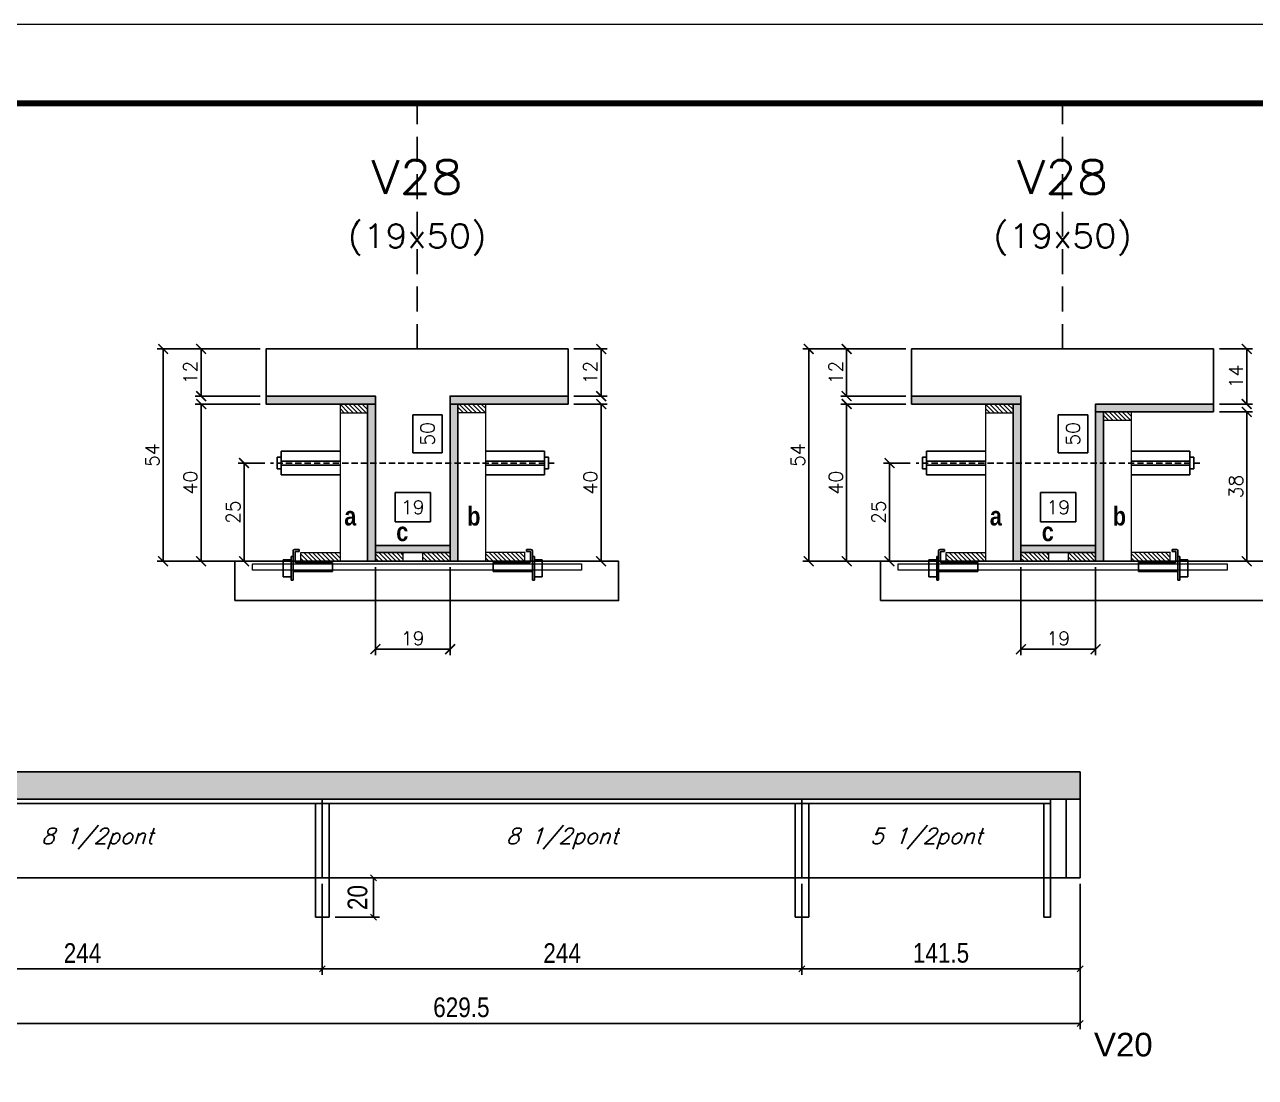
# Model space of a CAD drawing. Extents: x 0 to 6325, y 5574 to 19307.
# Drawn here: x 362 to 989, y 14129 to 14664 of the extents above; entities that cross this region are included whole.
import ezdxf
from ezdxf.enums import TextEntityAlignment as Align

# ---------------------------------------------------------------- set-up
doc = ezdxf.new("R2010")
doc.units = 0
doc.linetypes.add('DASHED', pattern=[0.75, 0.5, -0.25])
doc.linetypes.add('HIDDEN', pattern=[9.525, 6.35, -3.175])
for name, color, linetype in [('1', 1, 'Continuous'), ('5', 5, 'Continuous'), ('barrote', 251, 'Continuous'), ('COTA', 241, 'Continuous'), ('Cota Seção (2x)', 4, 'Continuous'), ('detalhes', 4, 'Continuous'), ('Hachura', 253, 'Continuous'), ('Painéis', 200, 'Continuous'), ('presilha', 1, 'Continuous'), ('SARR_2.2x7', 40, 'Continuous'), ('SARR_3.5x7', 81, 'Continuous'), ('TENSOR', 3, 'Continuous'), ('texto', 7, 'Continuous'), ('Texto de Titulo', 7, 'Continuous'), ('Texto Qtd Sarr', 242, 'Continuous')]:
    doc.layers.add(name, color=color, linetype=linetype)
for name, color, linetype, lineweight in [('CONCRETO', 251, 'Continuous', 25), ('Folhas', 255, 'Continuous', 9), ('Madeira', 126, 'Continuous', 18), ('SARRAFO DE PRESSAO', 251, 'DASHED', 9), ('SCO-___-LAJ', 2, 'Continuous', 0), ('Texto Seção', 7, 'Continuous', 15)]:
    doc.layers.add(name, color=color, linetype=linetype, lineweight=lineweight)
doc.styles.add('COTA TECNICA', font='techl___.ttf', dxfattribs={"height": 10})
doc.styles.add('Romans', font='romans.shx')
doc.styles.get("Standard").update_dxf_attribs({"font": 'arial.ttf'})
doc.styles.add('TECNICA', font='techb___.ttf', dxfattribs={"height": 10})
doc.dimstyles.new('Cota Seção (2x)', dxfattribs={"dimtxt": 7, "dimasz": 5, "dimexe": 3, "dimexo": 3, "dimgap": 2, "dimtad": 3, "dimdec": 1, "dimlfac": 0.5, "dimzin": 12, "dimdsep": 46, "dimtxsty": 'Romans', "dimblk": 'ARCHTICK', "dimcen": 0, "dimclrd": 4, "dimclre": 4, "dimclrt": 1, "dimadec": 1, "dimazin": 3, "dimtfac": 1, "dimtdec": 1, "dimtmove": 0, "dimatfit": 3, "dimldrblk": 'OBLIQUE', "dimfxl": 1, "dimtolj": 1, "dimtzin": 12, "dimarcsym": 0})
doc.dimstyles.new('Cota Seção interna', dxfattribs={"dimtxt": 7, "dimasz": 6, "dimexe": 0.18, "dimexo": 2, "dimgap": -4, "dimtad": 3, "dimdec": 1, "dimlfac": 0.5, "dimzin": 12, "dimdsep": 46, "dimtxsty": 'Romans', "dimblk": 'ARCHTICK', "dimcen": 0.09, "dimse1": 1, "dimse2": 1, "dimsd1": 1, "dimsd2": 1, "dimclrd": 180, "dimclre": 5, "dimclrt": 1, "dimadec": 0, "dimazin": 3, "dimtfac": 1, "dimtdec": 1, "dimtofl": 0, "dimtmove": 0, "dimatfit": 3, "dimldrblk": 'ARCHTICK', "dimfxl": 1, "dimtolj": 1, "dimtzin": 0, "dimarcsym": 0})
doc.dimstyles.new('PAINEL', dxfattribs={"dimtxt": 10, "dimasz": 3, "dimexe": 3, "dimexo": 3, "dimgap": 3, "dimtad": 1, "dimdec": 1, "dimzin": 12, "dimdsep": 46, "dimtxsty": 'COTA TECNICA', "dimblk1": 'OBLIQUE', "dimblk2": 'OBLIQUE', "dimsah": 1, "dimcen": 0.9, "dimclrd": 4, "dimclre": 4, "dimclrt": 240, "dimadec": 1, "dimazin": 3, "dimtfac": 1, "dimtdec": 1, "dimtmove": 0, "dimatfit": 3, "dimfxl": 1, "dimtolj": 1, "dimtzin": 12, "dimarcsym": 0})
pattern_1 = [(315, (23497.5332, 6161.631), (1.12253202, 1.12253202), [])]
pattern_2 = [(315, (23825.9412, 6161.631), (1.12253202, 1.12253202), [])]

# ---------------------------------------------------------------- blocks, each defined once
blk = doc.blocks.new('9999999999')
at = {"layer": 'Folhas'}
blk.add_lwpolyline([(98138.98, 34190.21), (99623.98, 34190.21), (99623.98, 35240.21), (98138.98, 35240.21)], close=True, dxfattribs=at)
at = {"layer": 'Folhas', "color": 30, "const_width": 3}
blk.add_lwpolyline([(98213.98, 34230.21), (99583.98, 34230.21), (99583.98, 35200.21), (98213.98, 35200.21)], close=True, dxfattribs=at)
blk = doc.blocks.new('titulo1')
at = {"layer": 'Defpoints', "color": 252, "linetype": 'HIDDEN', "ltscale": 2}
blk.add_line((0, 0), (0, 125), dxfattribs=at)
at = {"layer": 'Defpoints', "style": 'Romans', "oblique": 15}
blk.add_attdef('FOLHA', text='', height=10, dxfattribs=at).set_placement((0, 15.58), align=Align.MIDDLE_CENTER)
at = {"layer": 'Texto Qtd Sarr', "color": 3, "style": 'Romans', "oblique": 15}
for tag, height, p in [('TITULO', 17, (0, 71.45)), ('SEÇÃO', 12, (0, 41.55))]:
    blk.add_attdef(tag, text='', height=height, dxfattribs=at).set_placement(p, align=Align.MIDDLE_CENTER)
blk = doc.blocks.new('_ArchTick')
at = {"color": 0, "linetype": 'ByBlock', "const_width": 0.15}
blk.add_lwpolyline([(-0.5, -0.5), (0.5, 0.5)], dxfattribs=at)
blk = doc.blocks.new('*D3676')
at = {"layer": 'COTA', "color": 4, "lineweight": -2, "transparency": 16777216}
for p, q in [((641.91, 14499.27), (658.78, 14499.27)), ((655.78, 14499.27), (655.78, 14475.27)), ((641.91, 14475.27), (658.78, 14475.27))]:
    blk.add_line(p, q, dxfattribs=at)
at = {"layer": 'Defpoints', "color": 0, "transparency": 16777216}
for p in [(638.91, 14499.27), (638.91, 14475.27), (655.78, 14475.27)]:
    blk.add_point(p, dxfattribs=at)
at = {"layer": 'COTA', "color": 4, "lineweight": -2, "transparency": 16777216, "xscale": 5, "yscale": 5, "zscale": 5}
for p, rotation in [((655.78, 14499.27), 90), ((655.78, 14475.27), 270)]:
    blk.add_blockref('_ArchTick', p, dxfattribs=dict(at, rotation=rotation))
at = {"layer": 'COTA', "color": 1, "transparency": 16777216, "insert": (650.28, 14487.27), "char_height": 7, "attachment_point": 5, "rotation": 90, "style": 'Romans'}
blk.add_mtext('\\A1;12', dxfattribs=at)
blk = doc.blocks.new('_Oblique')
at = {"layer": '1', "color": 0, "lineweight": -2}
blk.add_line((-0.5, -0.5), (0.5, 0.5), dxfattribs=at)
blk = doc.blocks.new('*D3677')
at = {"layer": 'COTA', "color": 4, "lineweight": -2, "transparency": 16777216}
for p, q in [((482.31, 14499.27), (429.94, 14499.27)), ((432.94, 14391.27), (432.94, 14499.27)), ((504.31, 14391.27), (429.94, 14391.27))]:
    blk.add_line(p, q, dxfattribs=at)
at = {"layer": 'Defpoints', "color": 0, "transparency": 16777216}
for p in [(432.94, 14499.27), (485.31, 14499.27), (507.31, 14391.27)]:
    blk.add_point(p, dxfattribs=at)
at = {"layer": 'COTA', "color": 4, "lineweight": -2, "transparency": 16777216, "xscale": 5, "yscale": 5, "zscale": 5}
for p, rotation in [((432.94, 14499.27), 90), ((432.94, 14391.27), 270)]:
    blk.add_blockref('_ArchTick', p, dxfattribs=dict(at, rotation=rotation))
at = {"layer": 'COTA', "color": 1, "transparency": 16777216, "insert": (427.44, 14445.27), "char_height": 7, "attachment_point": 5, "rotation": 90, "style": 'Romans'}
blk.add_mtext('\\A1;54', dxfattribs=at)
blk = doc.blocks.new('*D3678')
at = {"layer": 'COTA', "color": 4, "lineweight": -2, "transparency": 16777216}
for p, q in [((641.91, 14471.27), (658.78, 14471.27)), ((655.78, 14391.27), (655.78, 14471.27)), ((615.51, 14391.27), (658.78, 14391.27))]:
    blk.add_line(p, q, dxfattribs=at)
at = {"layer": 'Defpoints', "color": 0, "transparency": 16777216}
for p in [(638.91, 14471.27), (655.78, 14471.27), (612.51, 14391.27)]:
    blk.add_point(p, dxfattribs=at)
at = {"layer": 'COTA', "color": 4, "lineweight": -2, "transparency": 16777216, "xscale": 5, "yscale": 5, "zscale": 5}
for p, rotation in [((655.78, 14471.27), 90), ((655.78, 14391.27), 270)]:
    blk.add_blockref('_ArchTick', p, dxfattribs=dict(at, rotation=rotation))
at = {"layer": 'COTA', "color": 1, "transparency": 16777216, "insert": (650.28, 14431.27), "char_height": 7, "attachment_point": 5, "rotation": 90, "style": 'Romans'}
blk.add_mtext('\\A1;40', dxfattribs=at)
blk = doc.blocks.new('*D3679')
at = {"layer": 'Cota Seção (2x)', "color": 180, "lineweight": -2, "transparency": 16777216}
for p, q in [((574.91, 14465.75), (559.91, 14465.75)), ((559.91, 14465.75), (559.91, 14446.42)), ((574.91, 14446.42), (574.91, 14465.75)), ((559.91, 14446.42), (574.91, 14446.42))]:
    blk.add_line(p, q, dxfattribs=at)
at = {"layer": 'Defpoints', "color": 0, "transparency": 16777216}
for p in [(578.91, 14499.27), (589.91, 14499.27), (589.91, 14399.27)]:
    blk.add_point(p, dxfattribs=at)
at = {"layer": 'Cota Seção (2x)', "color": 1, "transparency": 16777216, "insert": (567.41, 14456.08), "char_height": 7, "attachment_point": 5, "rotation": 90, "style": 'Romans'}
blk.add_mtext('\\A1;50', dxfattribs=at)
blk = doc.blocks.new('*D3680')
at = {"layer": 'COTA', "color": 4, "lineweight": -2, "transparency": 16777216}
for p, q in [((482.31, 14499.27), (449.26, 14499.27)), ((452.26, 14499.27), (452.26, 14475.27)), ((482.31, 14475.27), (449.26, 14475.27))]:
    blk.add_line(p, q, dxfattribs=at)
at = {"layer": 'Defpoints', "color": 0, "transparency": 16777216}
for p in [(485.31, 14499.27), (452.26, 14475.27), (485.31, 14475.27)]:
    blk.add_point(p, dxfattribs=at)
at = {"layer": 'COTA', "color": 4, "lineweight": -2, "transparency": 16777216, "xscale": 5, "yscale": 5, "zscale": 5}
for p, rotation in [((452.26, 14499.27), 90), ((452.26, 14475.27), 270)]:
    blk.add_blockref('_ArchTick', p, dxfattribs=dict(at, rotation=rotation))
at = {"layer": 'COTA', "color": 1, "transparency": 16777216, "insert": (446.76, 14487.27), "char_height": 7, "attachment_point": 5, "rotation": 90, "style": 'Romans'}
blk.add_mtext('\\A1;12', dxfattribs=at)
blk = doc.blocks.new('*D3681')
at = {"layer": 'COTA', "color": 4, "lineweight": -2, "transparency": 16777216}
for p, q in [((482.31, 14471.27), (449.26, 14471.27)), ((452.26, 14471.27), (452.26, 14391.27)), ((504.31, 14391.27), (449.26, 14391.27))]:
    blk.add_line(p, q, dxfattribs=at)
at = {"layer": 'Defpoints', "color": 0, "transparency": 16777216}
for p in [(485.31, 14471.27), (452.26, 14391.27), (507.31, 14391.27)]:
    blk.add_point(p, dxfattribs=at)
at = {"layer": 'COTA', "color": 4, "lineweight": -2, "transparency": 16777216, "xscale": 5, "yscale": 5, "zscale": 5}
for p, rotation in [((452.26, 14471.27), 90), ((452.26, 14391.27), 270)]:
    blk.add_blockref('_ArchTick', p, dxfattribs=dict(at, rotation=rotation))
at = {"layer": 'COTA', "color": 1, "transparency": 16777216, "insert": (446.76, 14431.27), "char_height": 7, "attachment_point": 5, "rotation": 90, "style": 'Romans'}
blk.add_mtext('\\A1;40', dxfattribs=at)
blk = doc.blocks.new('PRESILHA METÁLICA 1')
at = {"layer": 'presilha'}
for p, q in [((7.5, 10.64), (7.5, 19.86)), ((12, 21), (8.64, 21)), ((9, 11.57), (9, 18.93)), ((12, 19.5), (9.57, 19.5)), ((12, 21), (12, 19.5)), ((0, 13), (6, 13)), ((0, 13), (0, 0)), ((6, 15.5), (7.5, 15.5)), ((6, -2.5), (6, 15.5)), ((6, 13), (6, 0)), ((7.5, 15.5), (7.5, -2.5)), ((37.5, 11), (9.57, 11)), ((37.5, 11), (37.5, 4.1)), ((6, 0), (0, 0)), ((37.5, 4.1), (7.5, 4.1)), ((7.5, -2.5), (6, -2.5))]:
    blk.add_line(p, q, dxfattribs=at)
for centre, radius, start, end in [((8.64, 19.86), 1.14, 90, 180), ((9.57, 18.93), 0.57, 90, 180), ((9.57, 11.57), 0.57, 180, 270)]:
    blk.add_arc(centre, radius, start, end, dxfattribs=at)
blk = doc.blocks.new('*D3682')
at = {"layer": 'COTA', "color": 4, "lineweight": -2, "transparency": 16777216}
for p, q in [((540.91, 14388.27), (540.91, 14343.55)), ((578.91, 14388.27), (578.91, 14343.55)), ((540.91, 14346.55), (578.91, 14346.55))]:
    blk.add_line(p, q, dxfattribs=at)
at = {"layer": 'Defpoints', "color": 0, "transparency": 16777216}
for p in [(540.91, 14391.27), (578.91, 14391.27), (578.91, 14346.55)]:
    blk.add_point(p, dxfattribs=at)
at = {"layer": 'COTA', "color": 4, "lineweight": -2, "transparency": 16777216, "xscale": 5, "yscale": 5, "zscale": 5, "rotation": 180}
blk.add_blockref('_ArchTick', (540.91, 14346.55), dxfattribs=at)
at = {"layer": 'COTA', "color": 4, "lineweight": -2, "transparency": 16777216, "xscale": 5, "yscale": 5, "zscale": 5}
blk.add_blockref('_ArchTick', (578.91, 14346.55), dxfattribs=at)
at = {"layer": 'COTA', "color": 1, "transparency": 16777216, "insert": (559.91, 14352.05), "char_height": 7, "attachment_point": 5, "style": 'Romans'}
blk.add_mtext('\\A1;19', dxfattribs=at)
blk = doc.blocks.new('*D3683')
at = {"layer": 'Cota Seção (2x)', "color": 180, "lineweight": -2, "transparency": 16777216}
for p, q in [((568.91, 14426.27), (550.91, 14426.27)), ((550.91, 14426.27), (550.91, 14411.27)), ((568.91, 14411.27), (568.91, 14426.27)), ((550.91, 14411.27), (568.91, 14411.27))]:
    blk.add_line(p, q, dxfattribs=at)
at = {"layer": 'Defpoints', "color": 0, "transparency": 16777216}
for p in [(578.91, 14407.27), (540.92, 14391.27), (578.91, 14391.27)]:
    blk.add_point(p, dxfattribs=at)
at = {"layer": 'Cota Seção (2x)', "color": 1, "transparency": 16777216, "insert": (559.91, 14418.77), "char_height": 7, "attachment_point": 5, "style": 'Romans'}
blk.add_mtext('\\A1;19', dxfattribs=at)
blk = doc.blocks.new('*D4834')
at = {"layer": 'COTA', "color": 4, "lineweight": -2, "transparency": 16777216}
for p, q in [((269.9, 14227.22), (269.9, 14153.19)), ((899.4, 14227.22), (899.4, 14153.19)), ((269.9, 14156.19), (899.4, 14156.19))]:
    blk.add_line(p, q, dxfattribs=at)
at = {"layer": 'Defpoints', "color": 0, "transparency": 16777216}
for p in [(269.9, 14230.22), (899.4, 14230.22), (899.4, 14156.19)]:
    blk.add_point(p, dxfattribs=at)
at = {"layer": 'COTA', "color": 4, "lineweight": -2, "transparency": 16777216, "xscale": 3, "yscale": 3, "zscale": 3, "rotation": 180}
blk.add_blockref('_Oblique', (269.9, 14156.19), dxfattribs=at)
at = {"layer": 'COTA', "color": 4, "lineweight": -2, "transparency": 16777216, "xscale": 3, "yscale": 3, "zscale": 3}
blk.add_blockref('_Oblique', (899.4, 14156.19), dxfattribs=at)
at = {"layer": 'COTA', "color": 240, "transparency": 16777216, "insert": (584.65, 14164.33), "char_height": 10, "attachment_point": 5, "style": 'COTA TECNICA'}
blk.add_mtext('\\A1;629.5', dxfattribs=at)
blk = doc.blocks.new('*D4819')
at = {"layer": 'COTA', "color": 4, "lineweight": -2, "transparency": 16777216}
for p, q in [((269.9, 14227.22), (269.9, 14180.91)), ((513.9, 14227.22), (513.9, 14180.91)), ((269.9, 14183.91), (513.9, 14183.91))]:
    blk.add_line(p, q, dxfattribs=at)
at = {"layer": 'Defpoints', "color": 0, "transparency": 16777216}
for p in [(269.9, 14230.22), (513.9, 14230.22), (513.9, 14183.91)]:
    blk.add_point(p, dxfattribs=at)
at = {"layer": 'COTA', "color": 4, "lineweight": -2, "transparency": 16777216, "xscale": 3, "yscale": 3, "zscale": 3, "rotation": 180}
blk.add_blockref('_Oblique', (269.9, 14183.91), dxfattribs=at)
at = {"layer": 'COTA', "color": 4, "lineweight": -2, "transparency": 16777216, "xscale": 3, "yscale": 3, "zscale": 3}
blk.add_blockref('_Oblique', (513.9, 14183.91), dxfattribs=at)
at = {"layer": 'COTA', "color": 240, "transparency": 16777216, "insert": (391.9, 14191.98), "char_height": 10, "attachment_point": 5, "style": 'COTA TECNICA'}
blk.add_mtext('\\A1;244', dxfattribs=at)
blk = doc.blocks.new('*D4820')
at = {"layer": 'COTA', "color": 4, "lineweight": -2, "transparency": 16777216}
for p, q in [((513.9, 14227.22), (513.9, 14180.91)), ((757.9, 14227.22), (757.9, 14180.91)), ((513.9, 14183.91), (757.9, 14183.91))]:
    blk.add_line(p, q, dxfattribs=at)
at = {"layer": 'Defpoints', "color": 0, "transparency": 16777216}
for p in [(513.9, 14230.22), (757.9, 14230.22), (757.9, 14183.91)]:
    blk.add_point(p, dxfattribs=at)
at = {"layer": 'COTA', "color": 4, "lineweight": -2, "transparency": 16777216, "xscale": 3, "yscale": 3, "zscale": 3, "rotation": 180}
blk.add_blockref('_Oblique', (513.9, 14183.91), dxfattribs=at)
at = {"layer": 'COTA', "color": 4, "lineweight": -2, "transparency": 16777216, "xscale": 3, "yscale": 3, "zscale": 3}
blk.add_blockref('_Oblique', (757.9, 14183.91), dxfattribs=at)
at = {"layer": 'COTA', "color": 240, "transparency": 16777216, "insert": (635.9, 14191.98), "char_height": 10, "attachment_point": 5, "style": 'COTA TECNICA'}
blk.add_mtext('\\A1;244', dxfattribs=at)
blk = doc.blocks.new('*D3686')
at = {"layer": 'COTA', "color": 4, "lineweight": -2, "transparency": 16777216}
for p, q in [((757.9, 14227.22), (757.9, 14180.91)), ((899.4, 14227.22), (899.4, 14180.91)), ((757.9, 14183.91), (899.4, 14183.91))]:
    blk.add_line(p, q, dxfattribs=at)
at = {"layer": 'Defpoints', "color": 0, "transparency": 16777216}
for p in [(757.9, 14230.22), (899.4, 14230.22), (899.4, 14183.91)]:
    blk.add_point(p, dxfattribs=at)
at = {"layer": 'COTA', "color": 4, "lineweight": -2, "transparency": 16777216, "xscale": 3, "yscale": 3, "zscale": 3, "rotation": 180}
blk.add_blockref('_Oblique', (757.9, 14183.91), dxfattribs=at)
at = {"layer": 'COTA', "color": 4, "lineweight": -2, "transparency": 16777216, "xscale": 3, "yscale": 3, "zscale": 3}
blk.add_blockref('_Oblique', (899.4, 14183.91), dxfattribs=at)
at = {"layer": 'COTA', "color": 240, "transparency": 16777216, "insert": (828.65, 14192.02), "char_height": 10, "attachment_point": 5, "style": 'COTA TECNICA'}
blk.add_mtext('\\A1;141.5', dxfattribs=at)
blk = doc.blocks.new('*D4848')
at = {"layer": 'COTA', "color": 4, "lineweight": -2, "transparency": 16777216}
for p, q in [((539.95, 14210.22), (539.95, 14230.22)), ((520.4, 14210.22), (542.95, 14210.22))]:
    blk.add_line(p, q, dxfattribs=at)
at = {"layer": 'Defpoints', "color": 0, "transparency": 16777216}
for p in [(539.95, 14230.22), (539.95, 14230.22), (517.4, 14210.22)]:
    blk.add_point(p, dxfattribs=at)
at = {"layer": 'COTA', "color": 4, "lineweight": -2, "transparency": 16777216, "xscale": 3, "yscale": 3, "zscale": 3}
for p, rotation in [((539.95, 14230.22), 90), ((539.95, 14210.22), 270)]:
    blk.add_blockref('_Oblique', p, dxfattribs=dict(at, rotation=rotation))
at = {"layer": 'COTA', "color": 240, "transparency": 16777216, "insert": (531.85, 14220.22), "char_height": 10, "attachment_point": 5, "rotation": 90, "style": 'COTA TECNICA'}
blk.add_mtext('\\A1;20', dxfattribs=at)
blk = doc.blocks.new('*D3758')
at = {"layer": 'COTA', "color": 4, "lineweight": -2, "transparency": 16777216}
for p, q in [((970.32, 14499.27), (987.19, 14499.27)), ((984.19, 14499.27), (984.19, 14471.27)), ((970.32, 14471.27), (987.19, 14471.27))]:
    blk.add_line(p, q, dxfattribs=at)
at = {"layer": 'Defpoints', "color": 0, "transparency": 16777216}
for p in [(967.32, 14499.27), (967.32, 14471.27), (984.19, 14471.27)]:
    blk.add_point(p, dxfattribs=at)
at = {"layer": 'COTA', "color": 4, "lineweight": -2, "transparency": 16777216, "xscale": 5, "yscale": 5, "zscale": 5}
for p, rotation in [((984.19, 14499.27), 90), ((984.19, 14471.27), 270)]:
    blk.add_blockref('_ArchTick', p, dxfattribs=dict(at, rotation=rotation))
at = {"layer": 'COTA', "color": 1, "transparency": 16777216, "insert": (978.69, 14485.27), "char_height": 7, "attachment_point": 5, "rotation": 90, "style": 'Romans'}
blk.add_mtext('\\A1;14', dxfattribs=at)
blk = doc.blocks.new('*D3759')
at = {"layer": 'COTA', "color": 4, "lineweight": -2, "transparency": 16777216}
for p, q in [((810.72, 14499.27), (758.34, 14499.27)), ((761.34, 14391.27), (761.34, 14499.27)), ((832.72, 14391.27), (758.34, 14391.27))]:
    blk.add_line(p, q, dxfattribs=at)
at = {"layer": 'Defpoints', "color": 0, "transparency": 16777216}
for p in [(761.34, 14499.27), (813.72, 14499.27), (835.72, 14391.27)]:
    blk.add_point(p, dxfattribs=at)
at = {"layer": 'COTA', "color": 4, "lineweight": -2, "transparency": 16777216, "xscale": 5, "yscale": 5, "zscale": 5}
for p, rotation in [((761.34, 14499.27), 90), ((761.34, 14391.27), 270)]:
    blk.add_blockref('_ArchTick', p, dxfattribs=dict(at, rotation=rotation))
at = {"layer": 'COTA', "color": 1, "transparency": 16777216, "insert": (755.84, 14445.27), "char_height": 7, "attachment_point": 5, "rotation": 90, "style": 'Romans'}
blk.add_mtext('\\A1;54', dxfattribs=at)
blk = doc.blocks.new('*D3760')
at = {"layer": 'COTA', "color": 4, "lineweight": -2, "transparency": 16777216}
for p, q in [((970.32, 14467.27), (987.19, 14467.27)), ((984.19, 14391.27), (984.19, 14467.27)), ((943.92, 14391.27), (987.19, 14391.27))]:
    blk.add_line(p, q, dxfattribs=at)
at = {"layer": 'Defpoints', "color": 0, "transparency": 16777216}
for p in [(967.32, 14467.27), (984.19, 14467.27), (940.92, 14391.27)]:
    blk.add_point(p, dxfattribs=at)
at = {"layer": 'COTA', "color": 4, "lineweight": -2, "transparency": 16777216, "xscale": 5, "yscale": 5, "zscale": 5}
for p, rotation in [((984.19, 14467.27), 90), ((984.19, 14391.27), 270)]:
    blk.add_blockref('_ArchTick', p, dxfattribs=dict(at, rotation=rotation))
at = {"layer": 'COTA', "color": 1, "transparency": 16777216, "insert": (978.69, 14429.27), "char_height": 7, "attachment_point": 5, "rotation": 90, "style": 'Romans'}
blk.add_mtext('\\A1;38', dxfattribs=at)
blk = doc.blocks.new('*D3761')
at = {"layer": 'Cota Seção (2x)', "color": 180, "lineweight": -2, "transparency": 16777216}
for p, q in [((903.32, 14465.75), (888.32, 14465.75)), ((888.32, 14465.75), (888.32, 14446.42)), ((903.32, 14446.42), (903.32, 14465.75)), ((888.32, 14446.42), (903.32, 14446.42))]:
    blk.add_line(p, q, dxfattribs=at)
at = {"layer": 'Defpoints', "color": 0, "transparency": 16777216}
for p in [(907.32, 14499.27), (918.32, 14499.27), (918.32, 14399.27)]:
    blk.add_point(p, dxfattribs=at)
at = {"layer": 'Cota Seção (2x)', "color": 1, "transparency": 16777216, "insert": (895.82, 14456.08), "char_height": 7, "attachment_point": 5, "rotation": 90, "style": 'Romans'}
blk.add_mtext('\\A1;50', dxfattribs=at)
blk = doc.blocks.new('*D3762')
at = {"layer": 'COTA', "color": 4, "lineweight": -2, "transparency": 16777216}
for p, q in [((810.72, 14499.27), (777.66, 14499.27)), ((780.66, 14499.27), (780.66, 14475.27)), ((810.72, 14475.27), (777.66, 14475.27))]:
    blk.add_line(p, q, dxfattribs=at)
at = {"layer": 'Defpoints', "color": 0, "transparency": 16777216}
for p in [(813.72, 14499.27), (780.66, 14475.27), (813.72, 14475.27)]:
    blk.add_point(p, dxfattribs=at)
at = {"layer": 'COTA', "color": 4, "lineweight": -2, "transparency": 16777216, "xscale": 5, "yscale": 5, "zscale": 5}
for p, rotation in [((780.66, 14499.27), 90), ((780.66, 14475.27), 270)]:
    blk.add_blockref('_ArchTick', p, dxfattribs=dict(at, rotation=rotation))
at = {"layer": 'COTA', "color": 1, "transparency": 16777216, "insert": (775.16, 14487.27), "char_height": 7, "attachment_point": 5, "rotation": 90, "style": 'Romans'}
blk.add_mtext('\\A1;12', dxfattribs=at)
blk = doc.blocks.new('*D3763')
at = {"layer": 'COTA', "color": 4, "lineweight": -2, "transparency": 16777216}
for p, q in [((810.72, 14471.27), (777.66, 14471.27)), ((780.66, 14471.27), (780.66, 14391.27)), ((832.72, 14391.27), (777.66, 14391.27))]:
    blk.add_line(p, q, dxfattribs=at)
at = {"layer": 'Defpoints', "color": 0, "transparency": 16777216}
for p in [(813.72, 14471.27), (780.66, 14391.27), (835.72, 14391.27)]:
    blk.add_point(p, dxfattribs=at)
at = {"layer": 'COTA', "color": 4, "lineweight": -2, "transparency": 16777216, "xscale": 5, "yscale": 5, "zscale": 5}
for p, rotation in [((780.66, 14471.27), 90), ((780.66, 14391.27), 270)]:
    blk.add_blockref('_ArchTick', p, dxfattribs=dict(at, rotation=rotation))
at = {"layer": 'COTA', "color": 1, "transparency": 16777216, "insert": (775.16, 14431.27), "char_height": 7, "attachment_point": 5, "rotation": 90, "style": 'Romans'}
blk.add_mtext('\\A1;40', dxfattribs=at)
blk = doc.blocks.new('*D3764')
at = {"layer": 'COTA', "color": 4, "lineweight": -2, "transparency": 16777216}
for p, q in [((869.32, 14388.27), (869.32, 14343.55)), ((907.32, 14388.27), (907.32, 14343.55)), ((869.32, 14346.55), (907.32, 14346.55))]:
    blk.add_line(p, q, dxfattribs=at)
at = {"layer": 'Defpoints', "color": 0, "transparency": 16777216}
for p in [(869.32, 14391.27), (907.32, 14391.27), (907.32, 14346.55)]:
    blk.add_point(p, dxfattribs=at)
at = {"layer": 'COTA', "color": 4, "lineweight": -2, "transparency": 16777216, "xscale": 5, "yscale": 5, "zscale": 5, "rotation": 180}
blk.add_blockref('_ArchTick', (869.32, 14346.55), dxfattribs=at)
at = {"layer": 'COTA', "color": 4, "lineweight": -2, "transparency": 16777216, "xscale": 5, "yscale": 5, "zscale": 5}
blk.add_blockref('_ArchTick', (907.32, 14346.55), dxfattribs=at)
at = {"layer": 'COTA', "color": 1, "transparency": 16777216, "insert": (888.32, 14352.05), "char_height": 7, "attachment_point": 5, "style": 'Romans'}
blk.add_mtext('\\A1;19', dxfattribs=at)
blk = doc.blocks.new('*D3765')
at = {"layer": 'Cota Seção (2x)', "color": 180, "lineweight": -2, "transparency": 16777216}
for p, q in [((897.32, 14426.27), (879.32, 14426.27)), ((879.32, 14426.27), (879.32, 14411.27)), ((897.32, 14411.27), (897.32, 14426.27)), ((879.32, 14411.27), (897.32, 14411.27))]:
    blk.add_line(p, q, dxfattribs=at)
at = {"layer": 'Defpoints', "color": 0, "transparency": 16777216}
for p in [(907.32, 14407.27), (869.32, 14391.27), (907.32, 14391.27)]:
    blk.add_point(p, dxfattribs=at)
at = {"layer": 'Cota Seção (2x)', "color": 1, "transparency": 16777216, "insert": (888.32, 14418.77), "char_height": 7, "attachment_point": 5, "style": 'Romans'}
blk.add_mtext('\\A1;19', dxfattribs=at)
blk = doc.blocks.new('*D4145')
at = {"layer": 'COTA', "color": 4, "lineweight": -2, "transparency": 16777216}
for p, q in [((484.61, 14441.24), (471.06, 14441.24)), ((474.06, 14441.24), (474.06, 14391.27)), ((489.61, 14391.27), (471.06, 14391.27))]:
    blk.add_line(p, q, dxfattribs=at)
at = {"layer": 'Defpoints', "color": 0, "transparency": 16777216}
for p in [(487.61, 14441.24), (474.06, 14391.27), (492.61, 14391.27)]:
    blk.add_point(p, dxfattribs=at)
at = {"layer": 'COTA', "color": 4, "lineweight": -2, "transparency": 16777216, "xscale": 5, "yscale": 5, "zscale": 5}
for p, rotation in [((474.06, 14441.24), 90), ((474.06, 14391.27), 270)]:
    blk.add_blockref('_ArchTick', p, dxfattribs=dict(at, rotation=rotation))
at = {"layer": 'COTA', "color": 1, "transparency": 16777216, "insert": (468.56, 14416.26), "char_height": 7, "attachment_point": 5, "rotation": 90, "style": 'Romans'}
blk.add_mtext('\\A1;25', dxfattribs=at)
blk = doc.blocks.new('*D4146')
at = {"layer": 'COTA', "color": 4, "lineweight": -2, "transparency": 16777216}
for p, q in [((813.02, 14441.24), (799.46, 14441.24)), ((802.46, 14441.24), (802.46, 14391.27)), ((818.02, 14391.27), (799.46, 14391.27))]:
    blk.add_line(p, q, dxfattribs=at)
at = {"layer": 'Defpoints', "color": 0, "transparency": 16777216}
for p in [(816.02, 14441.24), (802.46, 14391.27), (821.02, 14391.27)]:
    blk.add_point(p, dxfattribs=at)
at = {"layer": 'COTA', "color": 4, "lineweight": -2, "transparency": 16777216, "xscale": 5, "yscale": 5, "zscale": 5}
for p, rotation in [((802.46, 14441.24), 90), ((802.46, 14391.27), 270)]:
    blk.add_blockref('_ArchTick', p, dxfattribs=dict(at, rotation=rotation))
at = {"layer": 'COTA', "color": 1, "transparency": 16777216, "insert": (796.96, 14416.26), "char_height": 7, "attachment_point": 5, "rotation": 90, "style": 'Romans'}
blk.add_mtext('\\A1;25', dxfattribs=at)

msp = doc.modelspace()

# ---------------------------------------------------------------- hatches: boundary and pattern name
at = {"layer": 'COTA'}
h = msp.add_hatch(dxfattribs=at)
h.set_pattern_fill('AR-CONC', color=256, scale=0.03)
h.set_pattern_definition([(50, (-3093.5185, 1190.1724), (5.46554, -0.4781726), [0.5715, -6.2865]), (355, (-3093.5185, 1190.1724), (-1.0573026, 5.7317054), [0.4572, -5.0292175]), (100.451445, (-3093.063, 1190.1326), (4.4082374, 5.2535326), [0.4857003, -5.3427073]), (46.1842, (-3093.5185, 1191.6964), (8.1323712, -1.26127), [0.85725, -9.42975]), (96.63556, (-3092.841, 1191.591), (7.122124, 7.4227837), [0.7285507, -8.014068]), (351.18415, (-3093.5185, 1191.6964), (7.122124, 7.4227837), [0.685799, -7.543792]), (21, (-3092.7565, 1191.3154), (4.5484317, -3.067956), [0.5715, -6.2865]), (326, (-3092.7565, 1191.3154), (1.8540609, 5.525639), [0.4572, -5.0292]), (71.451445, (-3092.3774, 1191.06), (6.4024926, 2.457683), [0.4857003, -5.3426981]), (37.5, (-3093.5185, 1190.1724), (0.0926581, 2.53665117), [0, -4.96824, 0, -5.1054, 0, -5.04825]), (7.5, (-3093.5185, 1190.1724), (2.0045899, 3.00541724), [0, -2.91084, 0, -4.85394, 0, -1.92405]), (327.5, (-3095.2177, 1190.1724), (4.06771786, -0.17186232), [0, -1.905, 0, -5.9436, 0, -7.8867]), (317.5, (-3095.9797, 1190.1724), (4.4438754, 0.7627947), [0, -2.4765, 0, -3.94716, 0, -5.6007])])
h.paths.add_polyline_path([(899.4, 14270.22), (899.4, 14284.22), (269.9, 14284.22), (269.9, 14270.22)])
at = {"layer": 'Hachura'}
h = msp.add_hatch(color=256, dxfattribs=at)
h.dxf.hatch_style = 1
h.paths.add_polyline_path([(540.91, 14471.27), (540.91, 14475.27), (485.31, 14475.27), (485.31, 14471.27)])
h = msp.add_hatch(dxfattribs=at)
h.set_pattern_fill('ANSI31', color=256, scale=0.5, angle=270, style=0)
h.set_pattern_definition([(315, (23497.5332, 6163.631), (1.12253202, 1.12253202), [])])
h.paths.add_polyline_path([(536.91, 14466.87), (536.91, 14471.27), (522.91, 14471.27), (522.91, 14466.87)])
h = msp.add_hatch(color=256, dxfattribs=at)
h.dxf.hatch_style = 1
h.paths.add_polyline_path([(536.91, 14471.27), (540.91, 14471.27), (540.91, 14391.27), (536.91, 14391.27)])
h = msp.add_hatch(color=256, dxfattribs=at)
h.dxf.hatch_style = 1
h.paths.add_polyline_path([(638.91, 14471.27), (638.91, 14475.27), (578.91, 14475.27), (578.91, 14471.27)])
h = msp.add_hatch(color=256, dxfattribs=at)
h.dxf.hatch_style = 1
h.paths.add_polyline_path([(582.91, 14471.27), (578.91, 14471.27), (578.91, 14391.27), (582.91, 14391.27)])
h = msp.add_hatch(dxfattribs=at)
h.set_pattern_fill('ANSI31', color=256, scale=0.5, angle=270, style=0)
h.set_pattern_definition([(315, (23497.5332, 6163.631), (1.12253202, 1.12253202), [])])
h.paths.add_polyline_path([(582.91, 14466.87), (582.91, 14471.27), (596.91, 14471.27), (596.91, 14466.87)])
h = msp.add_hatch(color=256, dxfattribs=at)
h.dxf.hatch_style = 1
h.paths.add_polyline_path([(869.32, 14471.27), (869.32, 14475.27), (813.72, 14475.27), (813.72, 14471.27)])
h = msp.add_hatch(dxfattribs=at)
h.set_pattern_fill('ANSI31', color=256, scale=0.5, angle=270, style=0)
h.set_pattern_definition([(315, (23825.9412, 6163.631), (1.12253202, 1.12253202), [])])
h.paths.add_polyline_path([(865.32, 14466.87), (865.32, 14471.27), (851.32, 14471.27), (851.32, 14466.87)])
h = msp.add_hatch(color=256, dxfattribs=at)
h.dxf.hatch_style = 1
h.paths.add_polyline_path([(865.32, 14471.27), (869.32, 14471.27), (869.32, 14391.27), (865.32, 14391.27)])
h = msp.add_hatch(color=256, dxfattribs=at)
h.dxf.hatch_style = 1
h.paths.add_polyline_path([(911.32, 14471.27), (907.32, 14471.27), (907.32, 14391.27), (911.32, 14391.27)])
h = msp.add_hatch(color=256, dxfattribs=at)
h.dxf.hatch_style = 1
h.paths.add_polyline_path([(967.32, 14467.27), (967.32, 14471.27), (907.32, 14471.27), (907.32, 14467.27)])
h = msp.add_hatch(dxfattribs=at)
h.set_pattern_fill('ANSI31', color=256, scale=0.5, angle=270, style=0)
h.set_pattern_definition([(315, (23825.9412, 6159.631), (1.12253202, 1.12253202), [])])
h.paths.add_polyline_path([(911.32, 14462.87), (911.32, 14467.27), (925.32, 14467.27), (925.32, 14462.87)])
h = msp.add_hatch(dxfattribs=at)
h.set_pattern_fill('ANSI31', color=256, scale=0.5, angle=270, style=0)
h.set_pattern_definition([(315, (23497.5332, 6161.631), (1.12253202, 1.12253202), [])])
h.paths.add_polyline_path([(502.91, 14391.27), (502.91, 14395.67), (522.91, 14395.67), (522.91, 14391.27)])
h = msp.add_hatch(color=256, dxfattribs=at)
h.dxf.hatch_style = 1
h.paths.add_polyline_path([(578.91, 14395.67), (578.91, 14399.27), (540.91, 14399.27), (540.91, 14395.67)])
h = msp.add_hatch(dxfattribs=at)
h.set_pattern_fill('ANSI31', color=256, scale=0.5, angle=270, style=0)
h.set_pattern_definition(pattern_1)
h.paths.add_polyline_path([(540.91, 14391.27), (540.91, 14395.67), (554.91, 14395.67), (554.91, 14391.27)])
h = msp.add_hatch(dxfattribs=at)
h.set_pattern_fill('ANSI31', color=256, scale=0.5, angle=270, style=0)
h.set_pattern_definition(pattern_1)
h.paths.add_polyline_path([(578.91, 14391.27), (578.91, 14395.67), (564.91, 14395.67), (564.91, 14391.27)])
h = msp.add_hatch(dxfattribs=at)
h.set_pattern_fill('ANSI31', color=256, scale=0.5, angle=270, style=0)
h.set_pattern_definition(pattern_1)
h.paths.add_polyline_path([(616.91, 14391.27), (616.91, 14395.67), (596.91, 14395.67), (596.91, 14391.27)])
h = msp.add_hatch(dxfattribs=at)
h.set_pattern_fill('ANSI31', color=256, scale=0.5, angle=270, style=0)
h.set_pattern_definition([(315, (23825.9412, 6161.631), (1.12253202, 1.12253202), [])])
h.paths.add_polyline_path([(831.32, 14391.27), (831.32, 14395.67), (851.32, 14395.67), (851.32, 14391.27)])
h = msp.add_hatch(color=256, dxfattribs=at)
h.dxf.hatch_style = 1
h.paths.add_polyline_path([(907.32, 14395.67), (907.32, 14399.27), (869.32, 14399.27), (869.32, 14395.67)])
h = msp.add_hatch(dxfattribs=at)
h.set_pattern_fill('ANSI31', color=256, scale=0.5, angle=270, style=0)
h.set_pattern_definition(pattern_2)
h.paths.add_polyline_path([(869.32, 14391.27), (869.32, 14395.67), (883.32, 14395.67), (883.32, 14391.27)])
h = msp.add_hatch(dxfattribs=at)
h.set_pattern_fill('ANSI31', color=256, scale=0.5, angle=270, style=0)
h.set_pattern_definition(pattern_2)
h.paths.add_polyline_path([(907.32, 14391.27), (907.32, 14395.67), (893.32, 14395.67), (893.32, 14391.27)])
h = msp.add_hatch(dxfattribs=at)
h.set_pattern_fill('ANSI31', color=256, scale=0.5, angle=270, style=0)
h.set_pattern_definition(pattern_2)
h.paths.add_polyline_path([(945.32, 14391.27), (945.32, 14395.67), (925.32, 14395.67), (925.32, 14391.27)])

# ---------------------------------------------------------------- linework, layer by layer
at = {"ltscale": 3}
for p, q in [((492.91, 14447.24), (492.91, 14435.24)), ((492.91, 14447.24), (522.91, 14447.24)), ((626.91, 14447.24), (596.91, 14447.24)), ((626.91, 14447.24), (626.91, 14435.24)), ((821.32, 14447.24), (821.32, 14435.24)), ((821.32, 14447.24), (851.32, 14447.24)), ((955.32, 14447.24), (925.32, 14447.24)), ((955.32, 14447.24), (955.32, 14435.24)), ((490.91, 14444.24), (490.91, 14438.24)), ((490.91, 14444.24), (492.91, 14444.24)), ((522.91, 14442.24), (492.91, 14442.24)), ((522.91, 14440.24), (492.91, 14440.24)), ((596.91, 14442.24), (626.91, 14442.24)), ((596.91, 14440.24), (626.91, 14440.24)), ((626.91, 14444.24), (628.91, 14444.24)), ((628.91, 14444.24), (628.91, 14438.24)), ((819.32, 14444.24), (819.32, 14438.24)), ((819.32, 14444.24), (821.32, 14444.24)), ((851.32, 14442.24), (821.32, 14442.24)), ((851.32, 14440.24), (821.32, 14440.24)), ((925.32, 14442.24), (955.32, 14442.24)), ((925.32, 14440.24), (955.32, 14440.24)), ((955.32, 14444.24), (957.32, 14444.24)), ((957.32, 14444.24), (957.32, 14438.24)), ((492.91, 14438.24), (490.91, 14438.24)), ((492.91, 14435.24), (522.91, 14435.24)), ((626.91, 14435.24), (596.91, 14435.24)), ((626.91, 14438.24), (628.91, 14438.24)), ((821.32, 14438.24), (819.32, 14438.24)), ((821.32, 14435.24), (851.32, 14435.24)), ((955.32, 14435.24), (925.32, 14435.24)), ((955.32, 14438.24), (957.32, 14438.24))]:
    msp.add_line(p, q, dxfattribs=at)
at = {"layer": 'barrote'}
for points in [[(469.46, 14371.27), (664.64, 14371.27), (664.64, 14391.27), (469.46, 14391.27)], [(797.87, 14371.27), (993.05, 14371.27), (993.05, 14391.27), (797.87, 14391.27)]]:
    msp.add_lwpolyline(points, close=True, dxfattribs=at)
at = {"layer": 'CONCRETO'}
for points in [[(485.31, 14475.27), (485.31, 14499.27), (638.91, 14499.27), (638.91, 14475.27), (578.91, 14475.27), (578.91, 14399.27), (540.91, 14399.27), (540.91, 14475.27)], [(813.72, 14475.27), (813.72, 14499.27), (967.32, 14499.27), (967.32, 14471.27), (907.32, 14471.27), (907.32, 14399.27), (869.32, 14399.27), (869.32, 14475.27)]]:
    msp.add_lwpolyline(points, close=True, dxfattribs=at)
at = {"layer": 'COTA'}
for p, q in [((269.9, 14284.22), (899.4, 14284.22)), ((899.4, 14284.22), (899.4, 14270.22))]:
    msp.add_line(p, q, dxfattribs=at)
at = {"layer": 'Madeira'}
for points in [[(536.91, 14466.87), (536.91, 14471.27), (522.91, 14471.27), (522.91, 14466.87)], [(536.91, 14471.27), (522.91, 14471.27), (522.91, 14391.27), (536.91, 14391.27)], [(582.91, 14466.87), (582.91, 14471.27), (596.91, 14471.27), (596.91, 14466.87)], [(582.91, 14471.27), (596.91, 14471.27), (596.91, 14391.27), (582.91, 14391.27)], [(865.32, 14466.87), (865.32, 14471.27), (851.32, 14471.27), (851.32, 14466.87)], [(865.32, 14471.27), (851.32, 14471.27), (851.32, 14391.27), (865.32, 14391.27)], [(911.32, 14462.87), (911.32, 14467.27), (925.32, 14467.27), (925.32, 14462.87)], [(911.32, 14467.27), (925.32, 14467.27), (925.32, 14391.27), (911.32, 14391.27)], [(502.91, 14391.27), (502.91, 14395.67), (522.91, 14395.67), (522.91, 14391.27)], [(540.91, 14391.27), (540.91, 14395.67), (554.91, 14395.67), (554.91, 14391.27)], [(578.91, 14391.27), (578.91, 14395.67), (564.91, 14395.67), (564.91, 14391.27)], [(616.91, 14391.27), (616.91, 14395.67), (596.91, 14395.67), (596.91, 14391.27)], [(831.32, 14391.27), (831.32, 14395.67), (851.32, 14395.67), (851.32, 14391.27)], [(869.32, 14391.27), (869.32, 14395.67), (883.32, 14395.67), (883.32, 14391.27)], [(907.32, 14391.27), (907.32, 14395.67), (893.32, 14395.67), (893.32, 14391.27)], [(945.32, 14391.27), (945.32, 14395.67), (925.32, 14395.67), (925.32, 14391.27)]]:
    msp.add_lwpolyline(points, close=True, dxfattribs=at)
at = {"layer": 'Painéis', "linetype": 'ByBlock'}
for p, q in [((269.9, 14270.22), (899.4, 14270.22)), ((513.9, 14230.22), (513.9, 14270.22)), ((757.9, 14230.22), (757.9, 14270.22)), ((899.4, 14270.22), (899.4, 14230.22)), ((899.4, 14230.22), (269.9, 14230.22))]:
    msp.add_line(p, q, dxfattribs=at)
at = {"layer": 'Painéis'}
for points in [[(540.91, 14471.27), (540.91, 14475.27), (485.31, 14475.27), (485.31, 14471.27)], [(536.91, 14471.27), (540.91, 14471.27), (540.91, 14391.27), (536.91, 14391.27)], [(638.91, 14471.27), (638.91, 14475.27), (578.91, 14475.27), (578.91, 14471.27)], [(582.91, 14471.27), (578.91, 14471.27), (578.91, 14391.27), (582.91, 14391.27)], [(869.32, 14471.27), (869.32, 14475.27), (813.72, 14475.27), (813.72, 14471.27)], [(865.32, 14471.27), (869.32, 14471.27), (869.32, 14391.27), (865.32, 14391.27)], [(967.32, 14467.27), (967.32, 14471.27), (907.32, 14471.27), (907.32, 14467.27)], [(911.32, 14467.27), (907.32, 14467.27), (907.32, 14391.27), (911.32, 14391.27)], [(578.91, 14395.67), (578.91, 14399.27), (540.91, 14399.27), (540.91, 14395.67)], [(907.32, 14395.67), (907.32, 14399.27), (869.32, 14399.27), (869.32, 14395.67)]]:
    msp.add_lwpolyline(points, close=True, dxfattribs=at)
at = {"layer": 'SARR_2.2x7', "linetype": 'Continuous'}
for p, q in [((892.4, 14230.22), (892.4, 14270.22)), ((284.9, 14268.02), (513.9, 14268.02)), ((757.9, 14268.02), (513.9, 14268.02)), ((757.9, 14268.02), (884.4, 14268.02))]:
    msp.add_line(p, q, dxfattribs=at)
at = {"layer": 'SARR_3.5x7'}
for p, q in [((884.4, 14270.22), (884.4, 14210.22)), ((510.4, 14268.02), (510.4, 14210.22)), ((517.4, 14268.02), (517.4, 14210.22)), ((754.4, 14268.02), (754.4, 14210.22)), ((761.4, 14268.02), (761.4, 14210.22)), ((880.9, 14268.02), (880.9, 14210.22)), ((517.4, 14210.22), (510.4, 14210.22)), ((761.4, 14210.22), (754.4, 14210.22)), ((884.4, 14210.22), (880.9, 14210.22))]:
    msp.add_line(p, q, dxfattribs=at)
at = {"layer": 'SCO-___-LAJ', "color": 1}
for points in [[(478.46, 14389.94), (645.77, 14389.94), (645.77, 14386.74), (478.46, 14386.74)], [(806.87, 14389.94), (974.17, 14389.94), (974.17, 14386.74), (806.87, 14386.74)]]:
    msp.add_lwpolyline(points, close=True, dxfattribs=at)
at = {"layer": 'TENSOR', "linetype": 'HIDDEN', "ltscale": 0.5}
for p, q in [((631.91, 14441.24), (487.61, 14441.24)), ((960.32, 14441.24), (816.02, 14441.24))]:
    msp.add_line(p, q, dxfattribs=at)

# ---------------------------------------------------------------- block references
at = {"layer": 'presilha', "yscale": 0.6666666666666666, "zscale": 0.6666666666666666}
for p, xscale in [((494.05, 14383.31), 0.6666666666666666), ((625.78, 14383.31), -0.6666666666666666), ((822.45, 14383.31), 0.6666666666666666), ((954.19, 14383.31), -0.6666666666666666)]:
    msp.add_blockref('PRESILHA METÁLICA 1', p, dxfattribs=dict(at, xscale=xscale))
at = {"layer": 'SARRAFO DE PRESSAO', "color": 6, "linetype": 'ByBlock'}
msp.add_blockref('9999999999', (-98138.98, -20575.93), dxfattribs=at)
at = {"layer": 'Texto Seção'}
ref = msp.add_blockref('titulo1', (562.11, 14499.27), dxfattribs=at)
ref.add_attrib('TITULO', 'V28', dxfattribs={"layer": 'Texto de Titulo', "color": 7, "height": 17, "style": 'Romans', "width": 1.1}).set_placement((562.11, 14586.77), align=Align.MIDDLE_CENTER)
ref.add_attrib('SEÇÃO', '(19x50)', dxfattribs={"layer": 'Texto de Titulo', "color": 7, "height": 12, "style": 'Romans', "width": 1.1}).set_placement((562.11, 14556.77), align=Align.MIDDLE_CENTER)
ref = msp.add_blockref('titulo1', (890.52, 14499.27), dxfattribs=at)
ref.add_attrib('TITULO', 'V28', dxfattribs={"layer": 'Texto de Titulo', "color": 7, "height": 17, "style": 'Romans', "width": 1.1}).set_placement((890.52, 14586.77), align=Align.MIDDLE_CENTER)
ref.add_attrib('SEÇÃO', '(19x50)', dxfattribs={"layer": 'Texto de Titulo', "color": 7, "height": 12, "style": 'Romans', "width": 1.1}).set_placement((890.52, 14556.77), align=Align.MIDDLE_CENTER)

# ---------------------------------------------------------------- texts
at = {"layer": '5', "linetype": 'Continuous'}
msp.add_text('V20', height=12, rotation=359.99996, dxfattribs=at).set_placement((906.49, 14139.4))
at = {"layer": 'detalhes', "style": 'TECNICA'}
for s, p in [('a', (525.08, 14409.48)), ('b', (587.63, 14409.46)), ('a', (853.49, 14409.48)), ('b', (916.04, 14409.46)), ('c', (551.51, 14401.51)), ('c', (879.92, 14401.51))]:
    msp.add_text(s, height=9.6, dxfattribs=at).set_placement(p)
at = {"layer": 'texto', "color": 2, "char_height": 8, "attachment_point": 5, "style": 'Romans'}
for s, insert in [('{\\Q19;\\C256;8 1/2pont}', (399.4, 14250.22)), ('{\\Q19;\\C256;8 1/2pont}', (635.9, 14250.22)), ('{\\Q19;\\C256;5 1/2pont}', (821.15, 14250.22))]:
    msp.add_mtext(s, dxfattribs=dict(at, insert=insert))

# ---------------------------------------------------------------- dimensions: what is measured, and where the dimension line sits
at = {"layer": 'COTA'}
for base, p1, p2, picture, middle in [((432.94, 14499.27), (507.31, 14391.27), (485.31, 14499.27), '*D3677', (427.44, 14445.27)), ((452.26, 14475.27), (485.31, 14499.27), (485.31, 14475.27), '*D3680', (446.76, 14487.27)), ((655.78, 14475.27), (638.91, 14499.27), (638.91, 14475.27), '*D3676', (650.28, 14487.27)), ((761.34, 14499.27), (835.72, 14391.27), (813.72, 14499.27), '*D3759', (755.84, 14445.27)), ((780.66, 14475.27), (813.72, 14499.27), (813.72, 14475.27), '*D3762', (775.16, 14487.27)), ((984.19, 14471.27), (967.32, 14499.27), (967.32, 14471.27), '*D3758', (978.69, 14485.27)), ((452.26, 14391.27), (485.31, 14471.27), (507.31, 14391.27), '*D3681', (446.76, 14431.27)), ((655.78, 14471.27), (612.51, 14391.27), (638.91, 14471.27), '*D3678', (650.28, 14431.27)), ((780.66, 14391.27), (813.72, 14471.27), (835.72, 14391.27), '*D3763', (775.16, 14431.27)), ((984.19, 14467.27), (940.92, 14391.27), (967.32, 14467.27), '*D3760', (978.69, 14429.27)), ((474.06, 14391.27), (487.61, 14441.24), (492.61, 14391.27), '*D4145', (468.56, 14416.26)), ((802.46, 14391.27), (816.02, 14441.24), (821.02, 14391.27), '*D4146', (796.96, 14416.26))]:
    dim = msp.add_linear_dim(base=base, p1=p1, p2=p2, angle=90, dimstyle='Cota Seção (2x)', dxfattribs=at)
    dim.commit()
    dim.dimension.update_dxf_attribs({"geometry": picture, "text_midpoint": middle})
for base, p1, p2, dimstyle, picture, middle in [((578.91, 14346.55), (540.91, 14391.27), (578.91, 14391.27), 'Cota Seção (2x)', '*D3682', (559.91, 14352.05)), ((907.32, 14346.55), (869.32, 14391.27), (907.32, 14391.27), 'Cota Seção (2x)', '*D3764', (888.32, 14352.05)), ((899.4, 14156.19), (269.9, 14230.22), (899.4, 14230.22), 'PAINEL', '*D4834', (584.65, 14164.33)), ((513.9, 14183.91), (269.9, 14230.22), (513.9, 14230.22), 'PAINEL', '*D4819', (391.9, 14191.98)), ((757.9, 14183.91), (513.9, 14230.22), (757.9, 14230.22), 'PAINEL', '*D4820', (635.9, 14191.98)), ((899.4, 14183.91), (757.9, 14230.22), (899.4, 14230.22), 'PAINEL', '*D3686', (828.65, 14192.02))]:
    dim = msp.add_linear_dim(base=base, p1=p1, p2=p2, dimstyle=dimstyle, dxfattribs=at)
    dim.commit()
    dim.dimension.update_dxf_attribs({"geometry": picture, "text_midpoint": middle})
dim = msp.add_linear_dim(base=(539.95, 14230.22), p1=(517.4, 14210.22), p2=(539.95, 14230.22), angle=90, dimstyle='PAINEL', dxfattribs=at)
dim.commit()
dim.dimension.update_dxf_attribs({"geometry": '*D4848', "text_midpoint": (539.95, 14220.22), "dimtype": 160})
at = {"layer": 'Cota Seção (2x)'}
for base, p1, p2, picture, middle in [((578.91, 14499.27), (589.91, 14399.27), (589.91, 14499.27), '*D3679', (578.91, 14456.08)), ((907.32, 14499.27), (918.32, 14399.27), (918.32, 14499.27), '*D3761', (907.32, 14456.08))]:
    dim = msp.add_linear_dim(base=base, p1=p1, p2=p2, angle=90, dimstyle='Cota Seção interna', dxfattribs=at)
    dim.commit()
    dim.dimension.update_dxf_attribs({"geometry": picture, "text_midpoint": middle, "dimtype": 160})
for base, p1, p2, picture, middle in [((578.91, 14407.27), (540.92, 14391.27), (578.91, 14391.27), '*D3683', (559.91, 14407.27)), ((907.32, 14407.27), (869.32, 14391.27), (907.32, 14391.27), '*D3765', (888.32, 14407.27))]:
    dim = msp.add_linear_dim(base=base, p1=p1, p2=p2, dimstyle='Cota Seção interna', dxfattribs=at)
    dim.commit()
    dim.dimension.update_dxf_attribs({"geometry": picture, "text_midpoint": middle, "dimtype": 160})

doc.saveas('drawing.dxf')
